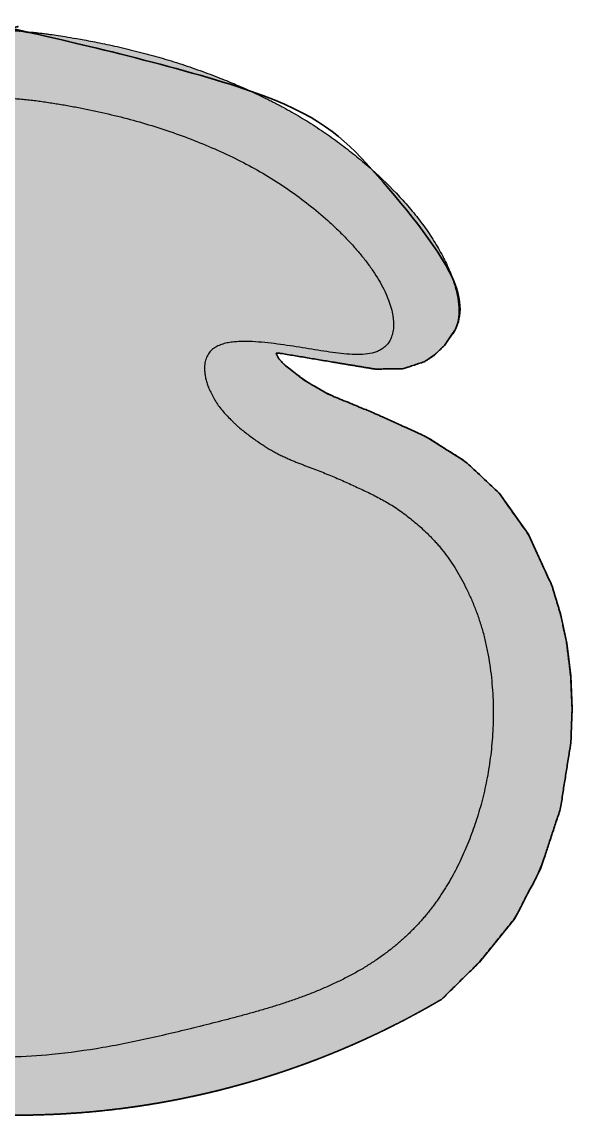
# Model space of a CAD drawing. Header units: millimetres. Extents: x 0 to 2157, y -1316 to 798.
# Drawn here: x 1727 to 2074, y -1164 to -473 of the extents above; entities that cross this region are included whole.
import ezdxf

# ---------------------------------------------------------------- set-up
doc = ezdxf.new("R2010")
doc.units = ezdxf.units.MM
doc.layers.add('Blocks', color=7, linetype='Continuous')
doc.layers.add('Blocks$Fill', color=7, linetype='Continuous', true_color=0xffffff)
doc.layers.add('Blocks$Inner', color=7, linetype='Continuous', lineweight=25, true_color=0x007f00)
doc.layers.add('Blocks$Outline', color=7, linetype='Continuous', lineweight=35, true_color=0xff3f3f)

# ---------------------------------------------------------------- blocks, each defined once
blk = doc.blocks.new('Swan Top')
at = {"layer": 'Blocks$Fill', "extrusion": (0, 0, -1)}
blk.add_hatch(color=256, dxfattribs=at).paths.add_polyline_path([(91.24949471477885, -220.7744108128772), (108.895990002223, -220.592703041862), (126.5965020898771, -219.8188075539033), (144.3213902901115, -218.4474702927918), (162.0405242509882, -216.475411857854), (179.7234486258324, -213.9013773314382), (197.3395533659307, -210.7261695650705), (214.8582476873455, -206.9526652246958), (232.2491356680577, -202.5858131594616), (249.4821913773482, -197.6326149363114), (266.5279314275984, -192.1020876672975), (283.3575828703257, -186.0052095407442), (299.9432444326978, -179.3548487439057), (316.2580392060879, -172.1656767264543), (332.2762570512652, -164.4540669944324), (347.973485171232, -156.2379808373102), (363.3267255172395, -147.5368415715802), (386.917915529426, -124.2517368538611), (409.2032982087403, -96.70967194158584), (425.4694007358048, -65.53224768582913), (437.9827627049162, -27.60134046120402), (444.6348559174658, 14.3784492514078), (445.4243270373263, 35.59527121328028), (444.5335149607272, 56.42061048401411), (442.0010026925811, 77.06174859671773), (438.0861884866099, 95.62406450819026), (432.6808718611646, 113.3794685994076), (418.0970581214642, 145.3900198252063), (399.6070619686798, 171.495155050658), (378.3331971621446, 191.5319329000208), (353.4220755583374, 207.3971277104552), (320.2134875144548, 222.3779296013786), (291.4614926667564, 234.3029405901048), (276.5006642263907, 243.0161662793948), (264.8318662682286, 252.0731763624512), (264.3276735871113, 252.5135788580578), (263.592028787767, 253.160484772457), (260.1490322911486, 256.8788906499562), (258.6862597834479, 260.0528571415612), (261.5423104913643, 259.9894799025328), (294.6819051887796, 254.418329481899), (321.1022740718909, 250.068479540741), (338.4816477472486, 250.2379830569548), (352.2652987661568, 254.6760128882256), (358.7202430885663, 258.9726003360934), (364.8702522338644, 265.0236225649282), (371.5236400413851, 274.7129352501802), (371.9519358695381, 275.7499619513551), (372.3162975177116, 276.6918582535934), (372.6236933300228, 277.5546667128179), (372.8810916505889, 278.3544298849515), (373.0954608235272, 279.1071903259172), (373.1886870871725, 279.470957820938), (373.273769192955, 279.8289905916379), (373.4229851029896, 280.5358732380365), (373.5500768977482, 281.2438808210359), (373.660794277526, 281.9663682263636), (373.7560123673213, 282.7059396589098), (373.8353876483105, 283.4625116533687), (373.8985766016704, 284.2360007444345), (373.9769978444956, 286.0373816232344), (373.9874766101049, 286.7858698871443), (373.9825987623934, 287.4974587686515), (373.9597332713778, 288.3542535974334), (373.918800196404, 289.2272981364308), (373.8596358752557, 290.1163423257744), (373.7820766457164, 291.0211361055947), (373.6859588455694, 291.9414294160221), (373.5711188125984, 292.8769721971872), (373.2846173993179, 294.7928059322529), (372.9213342460818, 296.7664726141203), (372.4803157448246, 298.7951506754069), (371.960679425418, 300.8758543310162), (371.3615428177338, 303.0055977958515), (370.6823456743305, 305.1811140346663), (369.9238166385142, 307.3980110116154), (369.087006576278, 309.6516154407035), (368.1729663536147, 311.9372540359353), (367.1828876605281, 314.2503698958137), (366.1185254830647, 316.5868716568338), (364.9817756312817, 318.9427843399887), (363.7745339152365, 321.3141329662716), (362.4987578598671, 323.6970072834333), (361.1566518496358, 326.0877559462559), (359.7504819838855, 328.4827923362791), (358.2825143619593, 330.8785298350426), (356.7549768098081, 333.2716341840957), (355.169944059814, 335.6597805650254), (351.8355388022574, 340.412909588901), (348.2959708668991, 345.1217630526498), (344.5694349541081, 349.7718903550826), (340.7024365515535, 354.3178711332052), (336.6240425964592, 358.8505002442103), (332.4336846710005, 363.2662623043889), (328.1130543806257, 367.5953758266336), (323.6716981557432, 371.8360434180089), (319.1191624267616, 375.9864676855793), (314.4646577676065, 380.0451135717557), (309.7160513260941, 384.0114953604897), (304.8790787708679, 387.8854272098143), (299.9522932798182, 391.6668734327068), (294.934147313077, 395.3548442529097), (289.8298729504972, 398.9443833822835), (284.6438781573981, 402.4311417904563), (279.3792068618096, 405.8118559045587), (274.0629515413299, 409.0694757776813), (268.6870066734158, 412.2101893800724), (260.4045466585295, 416.7579335295086), (252.2428468090625, 420.9209520640403), (241.2415649399926, 426.1051627194655), (233.505446192545, 429.4973610973824), (223.1316409510069, 433.7536217459316), (210.7581755231618, 438.421832464855), (197.5307442181686, 442.9366483494071), (184.6181049131748, 446.870533784023), (171.7208612582886, 450.3593541789539), (158.4407354038423, 453.5432950733672), (145.9049555538785, 456.2069516977671), (127.2992838192129, 459.599589741704), (113.3686384268959, 461.6674630874835), (104.0917740334462, 462.7649574661258), (97.73715841887837, 463.3213260098618), (91.24949471477157, 463.6761815057912), (91.17086995095313, 463.6732307255018), (84.76183101067059, 463.3213260098614), (78.4072153960974, 462.7649574661253), (69.13035100264815, 461.6674630874834), (55.19970561033514, 459.599589741704), (36.59403387566609, 456.2069516977671), (24.05825402570521, 453.5432950733673), (10.7781281712545, 450.3593541789538), (-2.119115483624363, 446.870533784023), (-15.03175478862083, 442.9366483494071), (-28.25918609361864, 438.421832464855), (-40.63265152146374, 433.7536217459316), (-51.0064567630018, 429.4973610973824), (-58.74257551044942, 426.1051627194655), (-69.7438573795194, 420.9209520640412), (-77.90555722898634, 416.7579335295079), (-86.18801724387264, 412.2101893800724), (-91.56396211178792, 409.0694757776812), (-96.88021743227132, 405.8118559045587), (-102.1448887278563, 402.4311417904564), (-107.330883520954, 398.944383382284), (-112.4351578835339, 395.3548442529102), (-117.453303850275, 391.666873432707), (-122.3800893413247, 387.8854272098143), (-127.2170618965509, 384.0114953604898), (-131.9656683380634, 380.045113571756), (-136.6201729972184, 375.9864676855799), (-141.1727087262001, 371.8360434180097), (-145.6140649510826, 367.5953758266344), (-149.9346952414574, 363.2662623043894), (-154.125053166916, 358.8505002442105), (-158.2034471220104, 354.3178711332052), (-162.070445524565, 349.7718903550826), (-165.796981437356, 345.1217630526498), (-169.3365493727142, 340.4129095889011), (-172.6709546302709, 335.6597805650254), (-174.255987380265, 333.2716341840957), (-175.7835249324162, 330.8785298350426), (-177.2514925543424, 328.4827923362791), (-178.6576624200927, 326.0877559462559), (-179.999768430324, 323.6970072834333), (-181.2755444856933, 321.3141329662715), (-182.4827862017385, 318.9427843399887), (-183.6195360535215, 316.5868716568338), (-184.6838982309849, 314.2503698958137), (-185.6739769240715, 311.9372540359353), (-186.5880171467348, 309.6516154407035), (-187.4248272089709, 307.3980110116154), (-188.1833562447868, 305.1811140346664), (-188.8625533881894, 303.0055977958515), (-189.4616899958725, 300.8758543310162), (-189.9813263152779, 298.7951506754069), (-190.4223448165342, 296.7664726141203), (-190.7856279697702, 294.7928059322529), (-191.0721293830513, 292.8769721971872), (-191.1869694160227, 291.9414294160221), (-191.2830872161701, 291.0211361055947), (-191.3606464457097, 290.1163423257746), (-191.419810766858, 289.227298136431), (-191.4607438418314, 288.3542535974336), (-191.4836093328463, 287.497458768652), (-191.4884871805569, 286.7858698871448), (-191.4780084149473, 286.037381623235), (-191.3995871721272, 284.2360007444345), (-191.3363982187636, 283.4625116533687), (-191.2570229377732, 282.7059396589098), (-191.1618048479784, 281.9663682263636), (-191.0510874682018, 281.2438808210359), (-190.9239956734442, 280.5358732380365), (-190.7747797634104, 279.8289905916379), (-190.6896976576283, 279.470957820938), (-190.5964713939832, 279.1071903259172), (-190.3821022210453, 278.3544298849515), (-190.1247039004795, 277.5546667128179), (-189.8173080881684, 276.6918582535934), (-189.452946439995, 275.7499619513551), (-189.0246506118419, 274.7129352501802), (-182.3712628043213, 265.0236225649273), (-176.2212536590232, 258.9726003360934), (-169.7663093366136, 254.6760128882256), (-155.9826583177055, 250.2379830569539), (-138.6032846423404, 250.068479540741), (-112.1829157592292, 254.4183294818999), (-79.04332106182119, 259.9894799025319), (-76.18727035390475, 260.0528571415621), (-77.6500428615982, 256.8788906499562), (-81.0930393582239, 253.160484772457), (-81.40542707666464, 252.8748416476997), (-82.33287683868548, 252.0731763624512), (-94.00167479684751, 243.0161662793939), (-108.9625032372132, 234.3029405901048), (-137.7144980849116, 222.3779296013786), (-170.9230861287942, 207.3971277104561), (-195.8342077326015, 191.5319329000208), (-217.1080725391366, 171.495155050658), (-235.5980686919211, 145.3900198252072), (-250.1818824316288, 113.3794685994085), (-255.5871990570668, 95.62406450819026), (-259.502013263038, 77.06174859671773), (-262.034525531184, 56.42061048401411), (-262.9253376077831, 35.59527121328028), (-262.1358664879226, 14.3784492514078), (-255.4837732753731, -27.60134046120584), (-242.9704113062617, -65.53224768582913), (-226.7043087791972, -96.70967194158584), (-204.4189260998828, -124.2517368538611), (-180.8277360876964, -147.5368415715802), (-165.4744957416896, -156.2379808373103), (-149.7772676217236, -164.4540669944327), (-133.759049776547, -172.1656767264546), (-117.4442550031576, -179.3548487439061), (-100.8585934407861, -186.0052095407447), (-84.02894199805914, -192.1020876672979), (-66.98320194780906, -197.6326149363119), (-49.7501462385184, -202.5858131594619), (-32.35925825780561, -206.9526652246961), (-14.84056393638991, -210.7261695650707), (2.775540803709792, -213.9013773314384), (20.45846517855592, -216.4754118578541), (38.17759913943507, -218.4474702927919), (55.90248733967253, -219.8188075539034), (73.60299942733035, -220.592703041862)], flags=0)
at = {"layer": 'Blocks$Inner'}
blk.add_lwpolyline([(189.0246506118419, 274.7129352501793), (182.3712628043213, 265.0236225649273), (176.2212536590232, 258.9726003360925), (169.7663093366136, 254.6760128882247), (155.9826583177128, 250.2379830569539), (138.6032846423404, 250.068479540741), (112.1829157592365, 254.418329481899), (79.04332106182119, 259.989479902531), (76.18727035390475, 260.0528571415612), (77.6500428615982, 256.8788906499553), (81.0930393582239, 253.1604847724561), (81.40542707667191, 252.8748416476978), (81.8286841575682, 252.5135788580578), (82.33287683868548, 252.0731763624503), (94.00167479684751, 243.016166279393), (108.9625032372132, 234.3029405901038), (137.7144980849116, 222.3779296013768), (170.9230861287942, 207.3971277104542), (195.8342077326015, 191.531932900019), (217.1080725391366, 171.4951550506571), (235.5980686919211, 145.3900198252054), (250.1818824316288, 113.3794685994076), (255.5871990570668, 95.62406450818935), (259.502013263038, 77.06174859671592), (262.034525531184, 56.42061048401229), (262.9253376077904, 35.59527121327847), (262.1358664879226, 14.3784492514078), (255.4837732753731, -27.60134046120584), (242.9704113062617, -65.53224768582913), (226.7043087791972, -96.70967194158584), (204.4189260998828, -124.2517368538611), (180.8277360876964, -147.5368415715802)], dxfattribs=at)
at = {"layer": 'Blocks$Inner', "extrusion": (0, 0, -1)}
blk.add_arc((87.87736114819563, 308.6997398693434), 529.4848888546775, 239.5036164277345, 270.3649024391754, dxfattribs=at)
at = {"layer": 'Blocks$Inner'}
for points, knots in [([(-91.24949471477157, 463.6761815057903), (-91.22328516087146, 463.6752034262895), (-89.05215522483195, 463.5937207735565), (-84.75402067691175, 463.3566348380377), (-79.45302849134896, 462.8855328421591), (-75.25539076828863, 462.4295863148595), (-72.06032719781797, 462.0466490897293), (-69.07807524205418, 461.6639051472289), (-65.5199453857349, 461.1820434125852), (-61.32095490684151, 460.5743375297839), (-55.529817205992, 459.6689423864068), (-47.75800993150915, 458.3474313748625), (-36.90582155382435, 456.315443761559), (-26.30339284867659, 454.0796604315851), (-17.44749063833297, 452.0234076908459), (-10.7612147777545, 450.3724054180443), (-5.273885194867034, 448.9313139952787), (-0.9921472720670863, 447.754925359382), (2.118614494080248, 446.8749119091103), (5.232382198133564, 445.9686297081275), (9.522055275447201, 444.6829362505955), (15.01913663275627, 442.9616812241525), (21.6913431968278, 440.7459779439055), (30.49537876522663, 437.6568407202008), (40.97266653111728, 433.6860307721931), (51.50532179271249, 429.3266046768317), (59.04478687566007, 425.9917171049333), (64.7709837676739, 423.337503220077), (68.88917174643575, 421.3500952067984), (72.27686624133639, 419.6651841759181), (75.03918715855252, 418.2599377447755), (77.92126977462613, 416.7560415988678), (81.6383462313097, 414.7659821825823), (86.20788830592937, 412.2242481293529), (91.57211242338963, 409.089814769643), (96.88743467124004, 405.8333474581582), (102.1594534850083, 402.4479308252398), (109.0722938464751, 397.7997297028592), (117.5153407706894, 391.7285292825195), (127.2747755572345, 384.0731536792523), (139.8256459871991, 373.372719658089), (150.106800589223, 363.3552515906672), (156.8692447190042, 355.8424070674077), (158.2034471220177, 354.3178711332043)], [601.6383391756159, 601.6383391756159, 601.6383391756159, 601.6383391756159, 601.6383937236068, 601.6428580093211, 601.6473222950353, 601.6495544378926, 601.6517865807497, 601.6540187236068, 601.6562508664639, 601.6607151521782, 601.6651794378926, 601.6696437236068, 601.6741080093211, 601.6785722950353, 601.6808044378926, 601.6830365807497, 601.6852687236068, 601.6863847950353, 601.6875008664639, 601.6886169378926, 601.6897330093211, 601.6919651521782, 601.6941972950353, 601.6964294378926, 601.7008937236068, 601.7053580093211, 601.7098222950353, 601.7142865807497, 601.718750866464, 601.7209830093211, 601.7232151521782, 601.7254472950353, 601.7276794378926, 601.7321437236068, 601.7366080093211, 601.7410722950355, 601.7455365807497, 601.750000866464, 601.7589294378926, 601.7678580093211, 601.7767865807497, 601.7946437236069, 601.799140184024, 601.799140184024, 601.799140184024, 601.799140184024]), ([(-91.24949471477157, 420.8986261847108), (-90.66631858053006, 420.8692468701825), (-88.73513811188604, 420.763802578776), (-85.46258056088845, 420.5393761416458), (-81.43164183702174, 420.1907210804807), (-77.41395223686413, 419.7507914021103), (-73.41024290859787, 419.2252120988846), (-69.41489321108384, 418.6432781084791), (-65.42033068517776, 418.034568254981), (-61.42716700413439, 417.4011647862412), (-56.11244134588924, 416.4982456450011), (-46.82450633474946, 414.7987893260392), (-33.58234390750295, 412.0742530566199), (-17.82136140778312, 408.2553170625001), (-2.237201959978847, 403.8270525846342), (13.12281558911491, 398.7069320782371), (28.20638409643288, 392.9684841119238), (43.01963509529742, 386.609732665042), (57.46091235381027, 379.5785126861388), (71.31986375616543, 371.7364471807464), (84.50297333372146, 363.149362191682), (97.045132642932, 353.8370857105724), (106.9182740176184, 345.5546714986644), (114.4340150580683, 338.6077842479876), (119.8274522341962, 333.2498219100548), (124.9769774824163, 327.7396419447919), (129.0089287534793, 323.047639975724), (132.0298080407956, 319.2475388768084), (134.9590066310193, 315.4003611122312), (138.3172047244079, 310.5892784731636), (141.8606454070759, 304.7899703148846), (144.8650928356437, 299.0978906846344), (147.1994357527728, 293.6009436457393), (148.9350436196328, 288.3765465909396), (149.7826023558591, 284.3911397384968), (150.1525648483948, 281.4015182962617), (150.3057674458396, 279.2787788161691), (150.316794042199, 277.2797750019458), (150.1743523980767, 275.4011358691791), (149.9070539178501, 273.6408652907326), (149.4284997289506, 271.4399627118923), (148.5382860778191, 268.9919855573357), (147.0826460504541, 266.4937954464117), (145.2870905817763, 264.4294557060607), (143.1772709064389, 262.7601456910611), (140.8025582254922, 261.4644331276681), (137.3125562477726, 260.178439215762), (132.4401917706491, 259.314920257641), (125.9889121774249, 259.1608723944014), (119.0741170209658, 259.6232289083769), (111.842240592181, 260.5015473018007), (104.4204516479658, 261.6143521023555), (96.71105106754112, 262.8709925705184), (88.97216039335035, 264.1355240034122), (81.02117383505538, 265.3446866652771), (73.05990417388239, 266.4004266995576), (65.09171184796287, 267.1976930467631), (58.50290178499563, 267.5083439701498), (54.00789592826186, 267.4589574848355), (51.47880833120144, 267.3446009478807), (49.63270683328301, 267.1821448734604), (47.81705719942693, 266.9625993560926), (46.02465584432503, 266.6945569424975), (44.28477825807204, 266.3486657308626), (42.63152647049719, 265.8928018889042), (41.04274957098096, 265.3447269852809), (39.50270298138639, 264.7199323060709), (38.2973477364867, 264.1032535241434), (37.39188482884492, 263.5419295648285), (36.53725171941187, 262.9261542250492), (35.5278719990456, 262.0790885711062), (34.40959072743135, 260.9427949260757), (33.42347081190383, 259.6593479217413), (32.61844574822317, 258.2014172437143), (31.96437178093038, 256.5723092065386), (31.43947849672259, 254.7860113773663), (31.16202366237121, 253.1507272651984), (31.05330411460454, 251.7486517828306), (31.03977956072049, 250.6501499795863), (31.07735080026032, 249.4960288264633), (31.17668894916278, 247.880023571523), (31.42695019852545, 245.7314059719024), (31.89532281406719, 243.4453515688924), (32.43290458550473, 241.5494476603467), (32.92641610385908, 240.1100304123343), (33.51325460997032, 238.6134427390657), (34.40821249887813, 236.5070288472211), (35.72664584850281, 233.7453775223489), (37.60051510799531, 230.3638858793588), (39.68008356880455, 227.1447054039068), (42.07852231222205, 224.0721901023912), (44.80720857656706, 221.0038459529737), (47.19764512932306, 218.5467810236382), (48.87192665493785, 216.9021911140912), (49.82031124296918, 215.9890465280391), (50.75556536293152, 215.0955979843343), (51.92930963371327, 214.0144628067251), (53.84602415541303, 212.3502493573128), (56.27990616005263, 210.3832413074474), (59.2164925971374, 208.1683688821099), (61.62216207577876, 206.4068713081992), (63.51442075047817, 205.0434183039893), (65.40847958932864, 203.7277053988032), (67.7625412395646, 202.1619991725843), (70.55528758619039, 200.4093612217207), (73.29547650142194, 198.76746443003), (75.98200487605936, 197.2663806468377), (78.62783090995799, 195.9098165736164), (80.79442158823804, 194.8641512432191), (82.50417024948547, 194.0658500540399), (84.19868971643155, 193.2799232072844), (86.28084271386615, 192.3673091147471), (88.72780232504738, 191.3830895793922), (91.13440674141748, 190.4566865848478), (93.51544949771778, 189.5294452031726), (95.86565947915369, 188.6149585528051), (98.94524890938192, 187.465568985132), (104.2519657233643, 185.4549445099315), (111.5994993585919, 182.4843341541259), (120.1778183441129, 178.7381355378989), (128.4360449029773, 174.9464957589512), (135.1269306032773, 171.7739301402485), (140.3905226355128, 169.1221250195063), (145.6161773106869, 166.3132512677662), (152.1298280471892, 162.3550334676861), (159.9244908022883, 156.6185048184284), (166.3543313742703, 151.2092222509887), (170.8029850321254, 147.0772277361789), (173.3305100577709, 144.5922739084313), (175.2138355473653, 142.6283362198624), (177.0915376576813, 140.5692424579197), (179.5901740729605, 137.7163499897829), (183.8929402844515, 132.3819664292391), (189.8619002465202, 123.5936256679092), (195.358924655302, 113.5337199086739), (199.3975051166199, 104.8205640265664), (202.199734763024, 97.95633486960787), (204.7474918963271, 90.73476270545189), (207.0057568726261, 83.23166383865873), (208.8652289039092, 75.45172618801189), (210.4005593155234, 67.48549141116746), (211.5769202828669, 59.45194441927561), (212.7145838375654, 48.66245768139379), (213.269880636828, 37.90464744731435), (213.1786788516692, 27.38223405125245), (212.8321235986659, 19.61930565567491), (212.2180152961591, 12.04328415251985), (211.0784835335144, 2.17262896484317), (209.1449847545082, -9.709507130974089), (206.0375366881854, -23.14998871016724), (202.2521517240239, -35.81189304954751), (197.8720634959391, -47.87514530770386), (193.7070376578195, -57.53990393964159), (190.0427991759643, -65.03674738649715), (187.1092590131375, -70.5360372681098), (184.5063170716239, -75.02350508183736), (182.328966302186, -78.5665480319276), (180.6286668702232, -81.18004870062214), (178.8728573645712, -83.77304811202885), (177.0699967543842, -86.35610792743864), (175.2068255713239, -88.90994789793695), (173.2700549281944, -91.41164295009548), (171.2694826577863, -93.88825325126527), (169.2150458364413, -96.35925655484971), (167.0935993237144, -98.7979162585325), (164.8930223834031, -101.1758762328136), (162.6201370087801, -103.5223703948541), (160.2848089486433, -105.8643083787065), (157.8752624587869, -108.1732148143528), (155.3852931670044, -110.4198666707707), (152.8045372688721, -112.6348818893857), (149.2497547905659, -115.5934930038366), (144.643087529279, -119.1831376608079), (138.7817951460747, -123.2610762221211), (132.6510388078459, -127.2254207837486), (127.3185111639541, -130.3032892854608), (122.9054046088859, -132.6808484621251), (119.5645867598942, -134.4351778597866), (116.1766305311903, -136.1322934296622), (112.7218631202195, -137.7601405983823), (109.2208581803716, -139.3418936782327), (105.6900417542347, -140.9025679471761), (102.1263173150655, -142.4170902987771), (97.31438112648175, -144.3382515755693), (92.43847062929126, -146.1872190750983), (87.51372113583056, -147.9656260683169), (83.79033228009939, -149.2285400641176), (80.04370062144153, -150.4526827308655), (76.27809776686627, -151.6651355484555), (72.49401610600762, -152.848601342228), (67.42417816943635, -154.3518957916112), (61.04888647530606, -156.1870957698848), (53.37218419936107, -158.3036346022654), (43.07921041898953, -161.0222209374679), (30.11004652938573, -164.3119908163044), (14.40366339783941, -168.1475587913719), (-1.290035225647443, -171.8032725548692), (-17.1362163274971, -175.2350819368312), (-38.35031690022151, -179.2321581106626), (-63.06521832478757, -182.6956887010365), (-82.5368649149168, -183.945973683627), (-91.24949471477157, -184.1277873189811)], [0.9874998100423926, 0.9874998100423926, 0.9874998100423926, 0.9874998100423926, 0.988649102659475, 0.9913086771275601, 0.9939682515956453, 0.9966278260637305, 0.9992874005318155, 1.001946974999901, 1.004606549467986, 1.007266123936071, 1.009925698404156, 1.015244847340326, 1.025883145212666, 1.036521443085007, 1.047159740957347, 1.057798038829688, 1.068436336702028, 1.079074634574369, 1.089712932446709, 1.100351230319049, 1.11098952819139, 1.12162782606373, 1.132266123936071, 1.137585272872241, 1.142904421808411, 1.148223570744581, 1.153542719680752, 1.156202294148837, 1.158861868616922, 1.164181017553092, 1.169500166489262, 1.174819315425432, 1.180138464361603, 1.185457613297773, 1.190776762233943, 1.193436336702028, 1.196095911170113, 1.198755485638199, 1.201415060106284, 1.204074634574369, 1.206734209042454, 1.212053357978624, 1.217372506914794, 1.222691655850964, 1.228010804787135, 1.233329953723305, 1.238649102659475, 1.249287400531816, 1.259925698404156, 1.270563996276496, 1.281202294148837, 1.291840592021177, 1.302478889893518, 1.313117187765858, 1.323755485638199, 1.334393783510539, 1.345032081382879, 1.35567037925522, 1.36098952819139, 1.363649102659475, 1.36630867712756, 1.368968251595645, 1.37162782606373, 1.374287400531816, 1.376946974999901, 1.379606549467986, 1.382266123936071, 1.384925698404156, 1.386255485638199, 1.387585272872241, 1.390244847340326, 1.392904421808411, 1.395563996276496, 1.398223570744581, 1.400883145212667, 1.403542719680752, 1.406202294148837, 1.407532081382879, 1.408861868616922, 1.410191655850964, 1.411521443085007, 1.414181017553092, 1.416840592021177, 1.41817037925522, 1.419500166489262, 1.420829953723305, 1.422159740957347, 1.424819315425432, 1.427478889893518, 1.430138464361603, 1.432798038829688, 1.435457613297773, 1.438117187765858, 1.439446974999901, 1.440111868616922, 1.440776762233943, 1.442106549467986, 1.443436336702028, 1.446095911170113, 1.448755485638199, 1.451415060106284, 1.452744847340326, 1.454074634574369, 1.456734209042454, 1.459393783510539, 1.462053357978624, 1.464712932446709, 1.467372506914794, 1.470032081382879, 1.471361868616922, 1.472691655850964, 1.47535123031905, 1.478010804787135, 1.48067037925522, 1.483329953723305, 1.48598952819139, 1.488649102659475, 1.493968251595645, 1.504606549467986, 1.515244847340326, 1.525883145212667, 1.536521443085007, 1.541840592021177, 1.547159740957347, 1.557798038829688, 1.568436336702028, 1.579074634574369, 1.584393783510539, 1.587053357978624, 1.589712932446709, 1.592372506914794, 1.595032081382879, 1.600351230319049, 1.61098952819139, 1.62162782606373, 1.626946974999901, 1.632266123936071, 1.637585272872241, 1.642904421808411, 1.648223570744581, 1.653542719680752, 1.658861868616922, 1.664181017553092, 1.674819315425432, 1.680138464361603, 1.685457613297773, 1.690776762233943, 1.696095911170113, 1.706734209042454, 1.717372506914794, 1.728010804787135, 1.738649102659475, 1.749287400531816, 1.754606549467986, 1.759925698404156, 1.765244847340326, 1.767904421808411, 1.770563996276496, 1.773223570744581, 1.775883145212667, 1.778542719680752, 1.781202294148837, 1.783861868616922, 1.786521443085007, 1.789181017553092, 1.791840592021177, 1.794500166489262, 1.797159740957347, 1.799819315425432, 1.802478889893518, 1.805138464361603, 1.807798038829688, 1.813117187765858, 1.818436336702028, 1.823755485638198, 1.829074634574369, 1.831734209042454, 1.834393783510539, 1.837053357978624, 1.839712932446709, 1.842372506914794, 1.845032081382879, 1.847691655850964, 1.850351230319049, 1.85567037925522, 1.858329953723305, 1.86098952819139, 1.863649102659475, 1.86630867712756, 1.868968251595645, 1.87162782606373, 1.876946974999901, 1.882266123936071, 1.887585272872241, 1.898223570744581, 1.908861868616922, 1.919500166489262, 1.930138464361603, 1.940776762233943, 1.962053357978624, 1.979164786904045, 1.979164786904045, 1.979164786904045, 1.979164786904045]), ([(162.070445524565, 349.7718903550817), (164.6129976131124, 346.6944974934499), (169.4735782283751, 340.4427105044565), (175.9422760173038, 330.8862245276282), (181.4584672969067, 321.283570395281), (185.877121709229, 311.8642916888716), (189.0769074106065, 302.8827870648379), (190.9905689774896, 294.6381468268414), (191.5418670764921, 288.741095160693), (191.4812053852729, 285.6367808875498), (191.3995871721272, 284.2360007444345)], [601.8030483514245, 601.8030483514245, 601.8030483514245, 601.8030483514245, 601.8119769228531, 601.8209054942816, 601.8298340657102, 601.8387626371388, 601.8476912085673, 601.8566197799959, 601.8655483514245, 601.8692797733314, 601.8692797733314, 601.8692797733314, 601.8692797733314]), ([(191.3995871721272, 284.2360007444345), (191.3262787944332, 283.1934409876335), (190.9741148897301, 280.2004307676648), (190.2582124772161, 277.6194403682707), (189.0246506118419, 274.7129352501793)], [601.8692797733314, 601.8692797733314, 601.8692797733314, 601.8692797733314, 601.8737440590457, 601.8826726304743, 601.8826726304743, 601.8826726304743, 601.8826726304743])]:
    blk.add_open_spline(points, degree=3, knots=knots, dxfattribs=at)
blk.add_open_spline([(158.2034471220177, 354.3178711332043), (159.5707198363671, 352.7512499210902), (160.7081823157641, 351.4149440671231), (162.070445524565, 349.7718903550817)], degree=3, dxfattribs=at)
at = {"layer": 'Blocks$Outline'}
blk.add_rational_spline([(-91.24949471477885, -220.7744108128754), (-187.4807693865564, -221.387291934754), (-280.4062888398508, -196.3736619989776), (-363.3267255172468, -147.5368415715784), (-371.1904555213114, -139.7751399990066), (-379.0541855253687, -132.0134384264329), (-386.917915529426, -124.2517368538593), (-394.3463764225307, -115.0710485497693), (-401.7748373156355, -105.8903602456758), (-409.2032982087403, -96.70967194158402), (-414.6253323844285, -86.31719718966451), (-420.0473665601166, -75.92472243774682), (-425.4694007358048, -65.53224768582731), (-429.6405213921753, -52.888611944285), (-433.8116420485458, -40.24497620274451), (-437.9827627049162, -27.60134046120402), (-440.2001271090994, -13.60807722366553), (-442.4174915132826, 0.3851860138711345), (-444.6348559174658, 14.37844925140962), (-444.8980129574193, 21.45072323869863), (-445.1611699973801, 28.52299722598946), (-445.4243270373336, 35.5952712132821), (-445.1273896784624, 42.53705097019156), (-444.8304523195984, 49.47883072710283), (-444.5335149607272, 56.42061048401411), (-443.6893442046785, 63.30098985491531), (-442.8451734486298, 70.18136922581652), (-442.0010026925884, 77.06174859671773), (-440.696064623924, 83.24918723387555), (-439.3911265552742, 89.4366258710329), (-438.0861884866099, 95.62406450819117), (-436.284416278133, 101.5425325385972), (-434.4826440696488, 107.4610005690042), (-432.6808718611719, 113.3794685994085), (-427.8196006146027, 124.0496523413417), (-422.9583293680334, 134.7198360832749), (-418.0970581214642, 145.3900198252072), (-411.9337260705361, 154.0917315670245), (-405.7703940196079, 162.7934433088408), (-399.6070619686798, 171.4951550506589), (-392.5157736998372, 178.1740810004462), (-385.4244854309873, 184.8530069502335), (-378.3331971621446, 191.5319329000217), (-370.029489960878, 196.8203311701668), (-361.7257827596113, 202.108729440311), (-353.4220755583374, 207.3971277104561), (-342.3525462103789, 212.3907283407621), (-331.2830168624205, 217.3843289710699), (-320.2134875144548, 222.3779296013795), (-310.6294892318911, 226.3529332642879), (-301.0454909493274, 230.3279369271963), (-291.4614926667564, 234.3029405901057), (-286.4745498533011, 237.2073491532014), (-281.4876070398459, 240.1117577162981), (-276.5006642263979, 243.0161662793957), (-272.6110649070033, 246.0351696404146), (-268.7214655876232, 249.0541730014324), (-264.8318662682359, 252.0731763624522), (-264.663802041192, 252.2199771943219), (-264.4957378141553, 252.3667780261917), (-264.3276735871113, 252.5135788580587), (-264.1865878934768, 252.63399978794), (-264.0455021998496, 252.7544207178194), (-263.9044165062151, 252.8748416477006), (-263.8002872667348, 252.9700560226188), (-263.6961580272546, 253.0652703975397), (-263.5920287877743, 253.1604847724579), (-262.4443632888942, 254.3999533982901), (-261.2966977900214, 255.6394220241259), (-260.1490322911486, 256.8788906499572), (-259.6614414552459, 257.9368794804927), (-259.1738506193506, 258.9948683110292), (-258.6862597834552, 260.0528571415621), (-259.6382766860916, 260.0317313952196), (-260.5902935887279, 260.0106056488753), (-261.5423104913643, 259.9894799025337), (-272.5888420571719, 258.1324297623228), (-283.6353736229794, 256.2753796221109), (-294.6819051887796, 254.4183294818999), (-303.4886948164858, 252.9683795015148), (-312.2954844441847, 251.5184295211288), (-321.1022740718909, 250.0684795407419), (-326.8953986303459, 250.1249807128129), (-332.6885231888009, 250.1814818848857), (-338.4816477472559, 250.2379830569557), (-343.076198086892, 251.717326334046), (-347.670748426528, 253.1966696111363), (-352.2652987661568, 254.6760128882265), (-354.4169468736291, 256.1082087041818), (-356.5685949811013, 257.5404045201381), (-358.7202430885663, 258.9726003360943), (-360.770246136999, 260.9896077457065), (-362.8202491854317, 263.0066151553169), (-364.8702522338644, 265.0236225649292), (-367.0880481697095, 268.2533934600128), (-369.3058441055473, 271.4831643550965), (-371.5236400413851, 274.7129352501811), (-372.7572019067593, 277.6194403682725), (-373.4731043192733, 280.2004307676666), (-373.8252682239763, 283.1934409876344), (-373.8985766016776, 284.2360007444354), (-373.9801948148161, 285.6367808875507), (-374.0408565060352, 288.7410951606939), (-373.48955840704, 294.6381468268432), (-371.5758968401497, 302.8827870648406), (-368.3761111387721, 311.8642916888734), (-363.9574567264499, 321.2835703952828), (-358.441265446847, 330.88622452763), (-351.9725676579183, 340.4427105044583), (-347.1119870426555, 346.6944974934518), (-344.5694349541081, 349.7718903550835), (-343.2071717453146, 351.4149440671249), (-342.0697092659175, 352.751249921092), (-340.7024365515608, 354.3178711332062), (-339.3682341485473, 355.8424070674096), (-332.6057900187661, 363.355251590669), (-322.3246354167422, 373.3727196580899), (-309.7737649867777, 384.0731536792541), (-300.0143302002325, 391.7285292825204), (-291.5712832760182, 397.799729702861), (-284.6584429145514, 402.4479308252417), (-279.3864241007832, 405.83334745816), (-274.0711018529328, 409.0898147696448), (-268.7068777354725, 412.2242481293547), (-264.1373356608528, 414.7659821825832), (-260.4202592041693, 416.7560415988696), (-257.5381765880957, 418.2599377447773), (-254.7758556708868, 419.6651841759181), (-251.3881611759862, 421.3500952068002), (-247.269973197217, 423.3375032200788), (-241.5437763052032, 425.9917171049342), (-234.0043112222556, 429.3266046768335), (-223.4716559606677, 433.686030772195), (-212.9943681947771, 437.6568407202026), (-204.1903326263709, 440.7459779439073), (-197.5181260623067, 442.9616812241543), (-192.0210447049976, 444.6829362505973), (-187.731371627684, 445.9686297081294), (-184.6176039236307, 446.8749119091121), (-181.5068421574761, 447.7549253593838), (-177.2251042346761, 448.9313139952815), (-171.7377746517886, 450.3724054180452), (-165.0514987912102, 452.0234076908478), (-156.1955965808738, 454.079660431586), (-145.5931678757261, 456.3154437615608), (-134.740979498034, 458.3474313748643), (-126.9691722235511, 459.6689423864086), (-121.1780345227016, 460.5743375297857), (-116.9790440438082, 461.1820434125871), (-113.420914187489, 461.6639051472307), (-110.4386622317252, 462.0466490897311), (-107.2435986612545, 462.4295863148614), (-103.0459609381942, 462.8855328421619), (-97.74496875263867, 463.3566348380396), (-93.44683420471847, 463.5937207735583), (-91.27570426867169, 463.6752034262913), (-91.24949471477157, 463.6761815057921), (-91.22328516087146, 463.6752034262904), (-89.05215522483195, 463.5937207735574), (-84.75402067691175, 463.3566348380396), (-79.45302849134896, 462.885532842161), (-75.25539076829591, 462.4295863148614), (-72.06032719781797, 462.0466490897302), (-69.07807524205418, 461.6639051472307), (-65.51994538574218, 461.1820434125871), (-61.32095490684878, 460.5743375297857), (-55.52981720599928, 459.6689423864086), (-47.75800993150915, 458.3474313748643), (-36.90582155382435, 456.3154437615608), (-26.30339284867659, 454.079660431586), (-17.44749063834024, 452.0234076908478), (-10.76121477776178, 450.3724054180452), (-5.273885194867034, 448.9313139952806), (-0.9921472720743623, 447.7549253593838), (2.118614494080248, 446.8749119091121), (5.232382198133564, 445.9686297081294), (9.522055275447201, 444.6829362505973), (15.01913663275627, 442.9616812241543), (21.6913431968278, 440.7459779439073), (30.49537876522663, 437.6568407202026), (40.97266653111728, 433.686030772195), (51.50532179271249, 429.3266046768335), (59.04478687566007, 425.9917171049342), (64.77098376766662, 423.3375032200788), (68.88917174642847, 421.3500952068011), (72.27686624133639, 419.665184175919), (75.03918715854525, 418.2599377447773), (77.92126977462613, 416.7560415988687), (81.63834623130242, 414.7659821825832), (86.20788830592937, 412.2242481293547), (91.57211242338963, 409.0898147696448), (96.88743467123277, 405.83334745816), (102.1594534850083, 402.4479308252417), (109.0722938464751, 397.7997297028619), (117.5153407706894, 391.7285292825204), (127.2747755572345, 384.0731536792541), (139.8256459871991, 373.3727196580908), (150.106800589223, 363.3552515906699), (156.8692447189969, 355.8424070674096), (158.2034471220104, 354.3178711332062), (159.5707198363671, 352.7512499210929), (160.7081823157641, 351.414944067124), (162.070445524565, 349.7718903550835), (164.6129976131124, 346.6944974934518), (169.4735782283751, 340.4427105044583), (175.9422760172965, 330.88622452763), (181.4584672969067, 321.2835703952828), (185.8771217092217, 311.8642916888734), (189.0769074106065, 302.8827870648406), (190.9905689774896, 294.6381468268432), (191.5418670764921, 288.7410951606939), (191.4812053852656, 285.6367808875516), (191.3995871721272, 284.2360007444354), (191.3262787944259, 283.1934409876344), (190.9741148897301, 280.2004307676666), (190.2582124772161, 277.6194403682725), (189.0246506118419, 274.7129352501811), (186.8068546760041, 271.4831643550965), (184.5890587401591, 268.2533934600128), (182.3712628043213, 265.0236225649282), (180.3212597558886, 263.0066151553169), (178.2712567074559, 260.9896077457065), (176.2212536590232, 258.9726003360943), (174.0696055515509, 257.5404045201381), (171.9179574440786, 256.1082087041809), (169.7663093366136, 254.6760128882265), (165.1717589969776, 253.1966696111363), (160.5772086573415, 251.7173263340469), (155.9826583177055, 250.2379830569548), (150.1895337592505, 250.1814818848848), (144.3964092007955, 250.1249807128129), (138.6032846423404, 250.0684795407419), (129.7964950146416, 251.5184295211288), (120.9897053869354, 252.9683795015158), (112.1829157592292, 254.4183294819009), (101.136384193429, 256.2753796221109), (90.08985262762872, 258.1324297623228), (79.04332106182119, 259.9894799025328), (78.0913041591848, 260.0106056488753), (77.13928725654114, 260.0317313952187), (76.18727035390475, 260.052857141563), (76.67486118980014, 258.9948683110292), (77.16245202569553, 257.9368794804927), (77.6500428615982, 256.8788906499572), (78.797708360471, 255.6394220241232), (79.94537385934382, 254.399953398291), (81.0930393582239, 253.1604847724579), (81.19716859770415, 253.0652703975379), (81.30129783718439, 252.9700560226179), (81.40542707666464, 252.8748416477006), (81.54651277029916, 252.7544207178194), (81.68759846393368, 252.63399978794), (81.8286841575682, 252.5135788580587), (81.99674838460487, 252.3667780261908), (82.16481261164881, 252.2199771943219), (82.33287683868548, 252.0731763624522), (86.22247615807282, 249.0541730014315), (90.11207547746017, 246.0351696404146), (94.00167479684751, 243.0161662793948), (98.98861761030275, 240.1117577162981), (103.975560423758, 237.2073491532024), (108.9625032372132, 234.3029405901057), (118.5465015197769, 230.3279369271963), (128.1304998023406, 226.3529332642879), (137.7144980849043, 222.3779296013795), (148.7840274328701, 217.3843289710699), (159.8535567808285, 212.3907283407639), (170.9230861287942, 207.397127710457), (179.2267933300609, 202.108729440311), (187.5305005313276, 196.820331170165), (195.8342077326015, 191.5319329000217), (202.9254960014441, 184.8530069502344), (210.0167842702867, 178.1740810004462), (217.1080725391294, 171.4951550506589), (223.2714045900648, 162.7934433088408), (229.4347366409856, 154.0917315670245), (235.5980686919138, 145.3900198252081), (240.459339938483, 134.7198360832749), (245.3206111850595, 124.0496523413417), (250.1818824316288, 113.3794685994094), (251.9836546401057, 107.4610005690042), (253.7854268485826, 101.5425325385972), (255.5871990570668, 95.62406450819117), (256.8921371257165, 89.43662587103381), (258.1970751943809, 83.24918723387555), (259.502013263038, 77.06174859671955), (260.3461840190866, 70.18136922581652), (261.1903547751353, 63.30098985491531), (262.034525531184, 56.42061048401411), (262.3314628900553, 49.47883072710283), (262.6284002489192, 42.53705097019156), (262.9253376077831, 35.59527121328028), (262.6621805678296, 28.52299722598946), (262.3990235278761, 21.45072323869863), (262.1358664879226, 14.3784492514078), (259.9185020837322, 0.3851860138711345), (257.7011376795563, -13.60807722366553), (255.4837732753731, -27.60134046120402), (251.3126526190026, -40.24497620274451), (247.1415319626249, -52.888611944285), (242.9704113062544, -65.53224768582913), (237.5483771305735, -75.92472243774682), (232.1263429548781, -86.31719718966633), (226.7043087791972, -96.70967194158402), (219.2758478860924, -105.8903602456758), (211.8473869929876, -115.0710485497675), (204.4189260998828, -124.2517368538593), (196.5551960958182, -132.0134384264329), (188.6914660917537, -139.7751399990066), (180.8277360876964, -147.5368415715784), (97.90729941031154, -196.3736619989785), (4.981779957017149, -221.387291934754), (-91.24949471477885, -220.7744108128754)], [1, 0.9759688275197625, 0.9759688275197625, 1, 1, 1, 1, 1, 1, 1, 1, 1, 1, 1, 1, 1, 1, 1, 1, 1, 1, 1, 1, 1, 1, 1, 1, 1, 1, 1, 1, 1, 1, 1, 1, 1, 1, 1, 1, 1, 1, 1, 1, 1, 1, 1, 1, 1, 1, 1, 1, 1, 1, 1, 1, 1, 1, 1, 1, 1, 1, 1, 1, 1, 1, 1, 1, 1, 1, 1, 1, 1, 1, 1, 1, 1, 1, 1, 1, 1, 1, 1, 1, 1, 1, 1, 1, 1, 1, 1, 1, 1, 1, 1, 1, 1, 1, 1, 1, 1, 1, 1, 1, 1, 1, 1, 1, 1, 1, 1, 1, 1, 1, 1, 1, 1, 1, 1, 1, 1, 1, 1, 1, 1, 1, 1, 1, 1, 1, 1, 1, 1, 1, 1, 1, 1, 1, 1, 1, 1, 1, 1, 1, 1, 1, 1, 1, 1, 1, 1, 1, 1, 1, 1, 1, 1, 1, 1, 1, 1, 1, 1, 1, 1, 1, 1, 1, 1, 1, 1, 1, 1, 1, 1, 1, 1, 1, 1, 1, 1, 1, 1, 1, 1, 1, 1, 1, 1, 1, 1, 1, 1, 1, 1, 1, 1, 1, 1, 1, 1, 1, 1, 1, 1, 1, 1, 1, 1, 1, 1, 1, 1, 1, 1, 1, 1, 1, 1, 1, 1, 1, 1, 1, 1, 1, 1, 1, 1, 1, 1, 1, 1, 1, 1, 1, 1, 1, 1, 1, 1, 1, 1, 1, 1, 1, 1, 1, 1, 1, 1, 1, 1, 1, 1, 1, 1, 1, 1, 1, 1, 1, 1, 1, 1, 1, 1, 1, 1, 1, 1, 1, 1, 1, 1, 1, 1, 1, 1, 1, 1, 1, 1, 1, 1, 1, 1, 1, 1, 1, 1, 1, 1, 1, 1, 1, 1, 1, 1, 1, 1, 1, 1, 1, 1, 1, 1, 1, 1, 1, 1, 0.9759688275197625, 0.9759688275197625, 1], degree=3, knots=[285.1970028603787, 285.1970028603787, 285.1970028603787, 285.1970028603787, 570.3940057207575, 570.3940057207575, 570.3940057207575, 571.3940057207575, 571.3940057207575, 571.3940057207575, 572.3940057207576, 572.3940057207576, 572.3940057207576, 573.3940057207575, 573.3940057207575, 573.3940057207575, 574.3940057207575, 574.3940057207575, 574.3940057207575, 575.3940057207575, 575.3940057207575, 575.3940057207575, 576.3940057207575, 576.3940057207575, 576.3940057207575, 577.3940057207575, 577.3940057207575, 577.3940057207575, 578.3940057207575, 578.3940057207575, 578.3940057207575, 579.3940057207576, 579.3940057207576, 579.3940057207576, 580.3940057207575, 580.3940057207575, 580.3940057207575, 581.3940057207575, 581.3940057207575, 581.3940057207575, 582.3940057207575, 582.3940057207575, 582.3940057207575, 583.3940057207575, 583.3940057207575, 583.3940057207575, 584.3940057207575, 584.3940057207575, 584.3940057207575, 585.3940057207575, 585.3940057207575, 585.3940057207575, 586.3940057207575, 586.3940057207575, 586.3940057207575, 587.3940057207575, 587.3940057207575, 587.3940057207575, 588.3940057207575, 588.3940057207575, 588.3940057207575, 589.3940057207575, 589.3940057207575, 589.3940057207575, 590.3940057207575, 590.3940057207575, 590.3940057207575, 591.3940057207575, 591.3940057207575, 591.3940057207575, 592.3940057207575, 592.3940057207575, 592.3940057207575, 593.3940057207575, 593.3940057207575, 593.3940057207575, 594.3940057207575, 594.3940057207575, 594.3940057207575, 595.3940057207575, 595.3940057207575, 595.3940057207575, 596.3940057207575, 596.3940057207575, 596.3940057207575, 597.3940057207575, 597.3940057207575, 597.3940057207575, 598.3940057207575, 598.3940057207575, 598.3940057207575, 599.3940057207575, 599.3940057207575, 599.3940057207575, 600.3940057207575, 600.3940057207575, 600.3940057207575, 601.3940057207575, 601.3940057207575, 601.3940057207575, 601.402934292186, 601.4073985779004, 601.4073985779004, 601.4073985779004, 601.4111299998073, 601.4200585712359, 601.4289871426645, 601.437915714093, 601.4468442855216, 601.4557728569501, 601.4647014283787, 601.4736299998073, 601.4736299998073, 601.4736299998073, 601.4775381672077, 601.4775381672077, 601.4775381672077, 601.4820346276249, 601.4998917704821, 601.5088203419107, 601.5177489133392, 601.5266774847678, 601.5311417704821, 601.5356060561963, 601.5400703419107, 601.544534627625, 601.5489989133392, 601.5512310561965, 601.5534631990536, 601.5556953419107, 601.5579274847678, 601.5623917704821, 601.5668560561965, 601.5713203419107, 601.575784627625, 601.5802489133392, 601.5824810561965, 601.5847131990536, 601.5869453419107, 601.5880614133392, 601.5891774847679, 601.5902935561965, 601.591409627625, 601.5936417704821, 601.5958739133392, 601.5981060561965, 601.6025703419107, 601.607034627625, 601.6114989133392, 601.6159631990536, 601.6204274847679, 601.622659627625, 601.6248917704821, 601.6271239133392, 601.6293560561965, 601.6338203419107, 601.638284627625, 601.6383391756159, 601.6383391756159, 601.6383391756159, 601.6383937236068, 601.6428580093211, 601.6473222950353, 601.6495544378926, 601.6517865807497, 601.6540187236068, 601.6562508664639, 601.6607151521782, 601.6651794378926, 601.6696437236068, 601.6741080093211, 601.6785722950353, 601.6808044378926, 601.6830365807497, 601.6852687236068, 601.6863847950353, 601.6875008664639, 601.6886169378926, 601.6897330093211, 601.6919651521782, 601.6941972950353, 601.6964294378926, 601.7008937236068, 601.7053580093211, 601.7098222950353, 601.7142865807497, 601.718750866464, 601.7209830093211, 601.7232151521782, 601.7254472950353, 601.7276794378926, 601.7321437236068, 601.7366080093211, 601.7410722950355, 601.7455365807497, 601.750000866464, 601.7589294378926, 601.7678580093211, 601.7767865807497, 601.7946437236069, 601.799140184024, 601.799140184024, 601.799140184024, 601.8030483514245, 601.8030483514245, 601.8030483514245, 601.8119769228531, 601.8209054942816, 601.8298340657102, 601.8387626371388, 601.8476912085673, 601.8566197799959, 601.8655483514245, 601.8692797733314, 601.8692797733314, 601.8692797733314, 601.8737440590457, 601.8826726304743, 601.8826726304743, 601.8826726304743, 602.8826726304743, 602.8826726304743, 602.8826726304743, 603.8826726304743, 603.8826726304743, 603.8826726304743, 604.8826726304743, 604.8826726304743, 604.8826726304743, 605.8826726304743, 605.8826726304743, 605.8826726304743, 606.8826726304743, 606.8826726304743, 606.8826726304743, 607.8826726304743, 607.8826726304743, 607.8826726304743, 608.8826726304743, 608.8826726304743, 608.8826726304743, 609.8826726304743, 609.8826726304743, 609.8826726304743, 610.8826726304743, 610.8826726304743, 610.8826726304743, 611.8826726304743, 611.8826726304743, 611.8826726304743, 612.8826726304743, 612.8826726304743, 612.8826726304743, 613.8826726304743, 613.8826726304743, 613.8826726304743, 614.8826726304743, 614.8826726304743, 614.8826726304743, 615.8826726304743, 615.8826726304743, 615.8826726304743, 616.8826726304743, 616.8826726304743, 616.8826726304743, 617.8826726304743, 617.8826726304743, 617.8826726304743, 618.8826726304743, 618.8826726304743, 618.8826726304743, 619.8826726304745, 619.8826726304745, 619.8826726304745, 620.8826726304743, 620.8826726304743, 620.8826726304743, 621.8826726304743, 621.8826726304743, 621.8826726304743, 622.8826726304743, 622.8826726304743, 622.8826726304743, 623.8826726304743, 623.8826726304743, 623.8826726304743, 624.8826726304743, 624.8826726304743, 624.8826726304743, 625.8826726304743, 625.8826726304743, 625.8826726304743, 626.8826726304743, 626.8826726304743, 626.8826726304743, 627.8826726304743, 627.8826726304743, 627.8826726304743, 628.8826726304743, 628.8826726304743, 628.8826726304743, 629.8826726304743, 629.8826726304743, 629.8826726304743, 630.8826726304743, 630.8826726304743, 630.8826726304743, 631.8826726304743, 631.8826726304743, 631.8826726304743, 632.8826726304743, 632.8826726304743, 632.8826726304743, 918.0796754908531, 918.0796754908531, 918.0796754908531, 918.0796754908531], dxfattribs=at)

msp = doc.modelspace()

# ---------------------------------------------------------------- block references
at = {"layer": 'Blocks'}
msp.add_blockref('Swan Top', (1810.959184929568, -942.2813033494722), dxfattribs=at)

doc.saveas('drawing.dxf')
